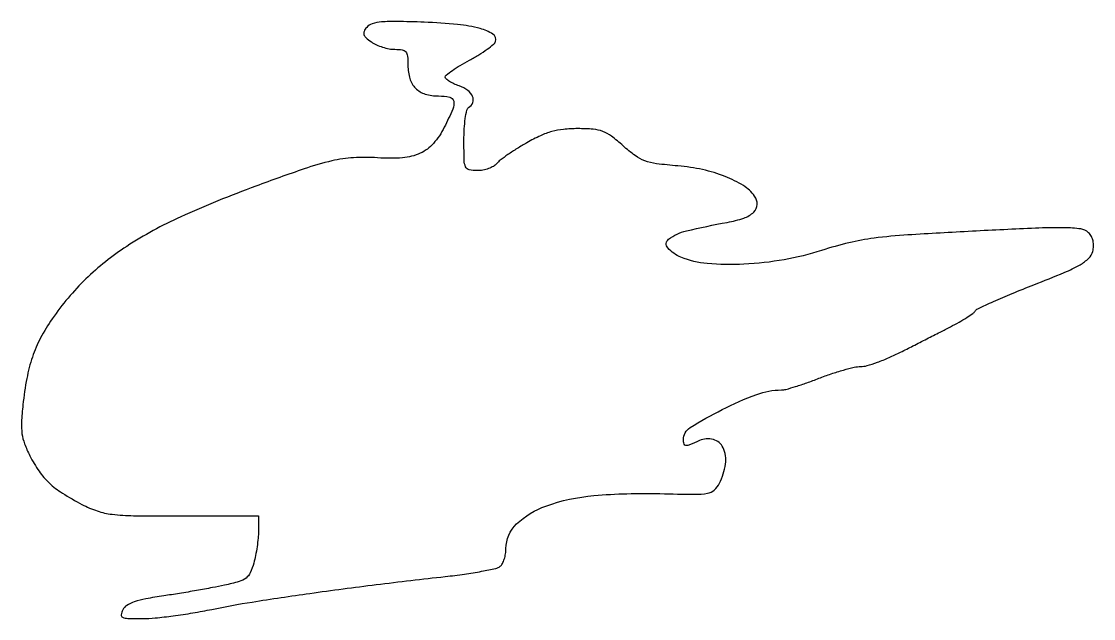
# Model space of a CAD drawing. Extents: x 0 to 230, y 0 to 128.
import ezdxf

# ---------------------------------------------------------------- set-up
doc = ezdxf.new("R2010")
doc.units = 0

msp = doc.modelspace()

# ---------------------------------------------------------------- linework, layer by layer
msp.add_lwpolyline([(74.172221, 126.707513, 0.060784), (73.616075, 125.842336, 0.192593), (73.569256, 125.168398, 0.137001), (74.011343, 124.498717, 0.026006), (75.174834, 123.590095, 0.047004), (76.246215, 122.980819, 0.029499), (77.594036, 122.46709, 0.029493), (78.993527, 122.115392, 0.046843), (80.222506, 122, -0.038633), (81.787184, 121.878924, -0.185968), (82.547474, 121.441397, -0.148993), (82.912006, 120.541968, -0.022316), (83, 118.571429, 0.07304), (83.419639, 115.714082, 0.12407), (84.651729, 113.651729, 0.12407), (86.714082, 112.419639, 0.07304), (89.571429, 112, -0.05397), (91.95457, 111.742013, -0.3029), (92.800064, 110.864637, -0.148279), (92.604476, 109.182426, -0.013257), (90.784472, 105.282898, -0.064228), (88.458851, 101.820511, -0.105838), (85.642318, 99.722782, -0.089293), (81.86227, 98.752929, -0.035739), (76.5, 98.744394, 0.032559), (71.372441, 98.76881, 0.042114), (66.718199, 98.091496, 0.026083), (60.783057, 96.379393, 0.005247), (50.42913, 92.676082, 0.017236), (34.345576, 86.09385, 0.038724), (22.783038, 79.77217, 0.048499), (14.047912, 72.785135, 0.048829), (6.844362, 64.260984, 0.030508), (4.36255, 60.149199, 0.038423), (2.610026, 56.063983, 0.035266), (1.401964, 51.484721, 0.020378), (0.568889, 45.846022, 0.013574), (0.27078, 42.070045, 0.046462), (0.372143, 39.612238, 0.056628), (0.91055, 37.478856, 0.027857), (2.043297, 34.915131, 0.032814), (4.037776, 31.567739, 0.054151), (6.184471, 29.076014, 0.047514), (9.015056, 26.89505, 0.01955), (13.216756, 24.475684, 0.039067), (16.498835, 23.067681, 0.052844), (19.645868, 22.358757, 0.025915), (24.248031, 22.063069, 0.003086), (34.466756, 22), (51, 22), (50.994423, 18.75, -0.023463), (50.921282, 17.247276, -0.012514), (50.697413, 15.399655, -0.012431), (50.373889, 13.520193, -0.018909), (49.991155, 11.908398, -0.038324), (49.238633, 9.831152, -0.124927), (48.333983, 8.695687, -0.092861), (46.841796, 7.948376, -0.015817), (43.746732, 7.166384, -0.007408), (41.190897, 6.645547, -0.003155), (37.755131, 6.020683, -0.003121), (34.081139, 5.400026, -0.004092), (30.717542, 4.881597, 0.010788), (26.893559, 4.239673, 0.035512), (24.42191, 3.585104, 0.056527), (22.828689, 2.829561, 0.131666), (21.932359, 1.873611, 0.088261), (21.596779, 0.844908, 0.33701), (21.906106, 0.293, 0.096625), (23.014435, 0.048426, 0.006756), (26.214816, 0.013137, 0.024252), (28.887905, 0.14953, 0.008328), (32.738102, 0.598674, 0.008254), (36.975281, 1.235996, 0.009459), (41, 1.988007, -0.011727), (49.655853, 3.564741, -0.004245), (62.013355, 5.410151, -0.004022), (76.225127, 7.292829, -0.0036), (91, 9.021366, 0.007847), (95.113173, 9.538022, 0.010857), (98.782813, 10.13913, 0.007646), (101.808832, 10.750549, 0.1199), (102.75, 11.209047, 0.099271), (103.230062, 11.80158, 0.041382), (103.632812, 12.75335, 0.038826), (103.907638, 13.876474, 0.040615), (104, 15.011661, -0.206106), (106.268654, 20.281493, -0.104035), (112.549359, 24.135978, -0.064721), (122.836612, 26.370035, -0.027463), (136.969143, 26.789519, 0.003176), (144.479179, 26.647663, 0.046131), (147.125486, 26.858921, 0.137653), (148.581635, 27.55416, 0.096037), (149.704401, 29, 0.081746), (151.007937, 33.13098, 0.146096), (150.488571, 36.623987, 0.219965), (148.396475, 38.386195, 0.175393), (145.423333, 38.147022, -0.007773), (143.307125, 37.222266, -0.115441), (142.514878, 37.089069, -0.323146), (142.123243, 37.411251, -0.064409), (142, 38.363999, -0.259131), (143.427725, 40.933847, -0.021779), (150.285122, 44.7969, -0.027948), (157.687095, 48.045707, -0.089667), (162.965612, 49, 0.066971), (163.951264, 49.132614, 0.008546), (166.008467, 49.734375, 0.00988), (168.436195, 50.542743, 0.008079), (171, 51.5, -0.011987), (173.630076, 52.45865, -0.012637), (176.257443, 53.272207, -0.012345), (178.553054, 53.859163, -0.054274), (179.939614, 54.022406, 0.068272), (181.305758, 54.222013, 0.016004), (183.510386, 54.936536, 0.016201), (186.01509, 55.930628, 0.015286), (188.5, 57.102874, 0.000035), (191.137964, 58.447613, 0.000024), (194.108724, 59.962441, 0.000025), (196.953684, 61.413472, 0.000051), (199.167995, 62.543272, 0.010375), (200.999298, 63.526301, 0.013291), (202.640391, 64.509964, 0.011181), (203.961235, 65.392269, 0.101836), (204.43386, 65.892984, -0.146218), (205.02388, 66.417658, -0.003542), (208.3798, 67.95424, -0.007428), (212.38712, 69.683763, -0.004948), (217.027284, 71.551584, 0.005376), (223.547619, 74.182728, 0.030422), (226.912797, 75.829606, 0.061762), (228.771313, 77.211375, 0.141485), (229.641069, 78.706041, 0.052802), (229.802823, 79.850557, 0.064706), (229.701166, 80.924953, 0.068716), (229.338919, 81.885065, 0.071974), (228.734264, 82.694307, 0.165827), (227.073582, 83.510347, 0.028862), (223.538959, 83.759464, 0.014336), (217.344581, 83.660255, 0.001772), (203.854614, 83.009162, 0.002753), (190.063374, 82.218372, 0.015966), (182.806515, 81.528993, 0.027039), (177.421162, 80.545087, 0.019857), (171.577176, 78.899491, -0.035436), (163.543346, 76.904955, -0.031102), (154.948696, 75.952914, -0.032357), (147.085562, 76.083089, -0.078796), (141.467881, 77.448973, -0.109997), (138.639908, 79.446161, -0.441126), (138.816168, 81.313585, -0.10381), (142.615314, 83.097095, -0.013694), (151.375706, 84.915324, 0.03718), (154.934665, 85.830085, 0.11032), (157.0764, 87.130439, 0.197643), (157.78304, 88.733731, 0.160815), (157.234687, 90.544654, 0.101891), (154.851553, 92.786189, 0.04413), (150.938806, 94.741873, 0.039637), (146.096508, 96.218959, 0.033965), (140.824064, 97.01008, -0.011718), (136.255201, 97.489122, -0.055892), (133.709686, 98.110893, -0.070521), (131.65079, 99.214504, -0.02547), (129.071183, 101.316725, 0.02093), (126.576848, 103.387406, 0.072171), (124.744153, 104.405125, 0.071), (122.68196, 104.868568, 0.019827), (119.368846, 105, 0.024774), (116.318252, 104.848756, 0.042655), (113.819577, 104.382874, 0.041175), (111.376943, 103.485989, 0.021374), (108.488901, 101.99365, 0.010193), (106.386323, 100.733103, 0.011378), (104.413736, 99.431655, 0.010752), (102.78651, 98.251522, 0.057338), (101.99473, 97.49365, -0.08968), (101.313395, 96.920712, -0.043099), (100.273967, 96.43876, -0.04088), (99.07019, 96.110388, -0.046181), (97.877555, 96, -0.052839), (96.132763, 96.184901, -0.239287), (95.361689, 96.809588, -0.099367), (95.051042, 98.185385, -0.005997), (95, 102.440983, -0.014475), (95.072748, 104.953428, -0.020711), (95.29375, 107.171475, -0.017258), (95.607273, 108.942244, -0.204655), (96, 109.5, 0.167638), (96.879846, 110.576892, 0.192073), (96.844589, 111.898234, 0.133889), (95.808582, 113.199485, 0.074331), (94, 114.149845, -0.023335), (92.850953, 114.611576, -0.033043), (91.88125, 115.134815, -0.03471), (91.18083, 115.645789, -0.221294), (91, 116.034356, -0.230681), (91.219673, 116.485161, -0.012566), (92.523025, 117.453149, -0.017454), (94.198047, 118.547633, -0.011674), (96.184767, 119.686531, 0.013501), (98.197907, 120.850368, 0.017977), (99.956958, 122.020843, 0.015374), (101.332647, 123.07497, 0.145595), (101.745532, 123.682296, 0.338441), (101.187088, 125.237357, 0.077649), (98.465822, 126.447247, 0.042158), (93.652372, 127.318704, 0.013886), (86.469893, 127.801151, 0.005184), (80.575742, 127.971718, 0.026821), (77.318541, 127.85745, 0.050927), (75.328835, 127.473834, 0.147517)], format="xyb", close=True)

doc.saveas('drawing.dxf')
